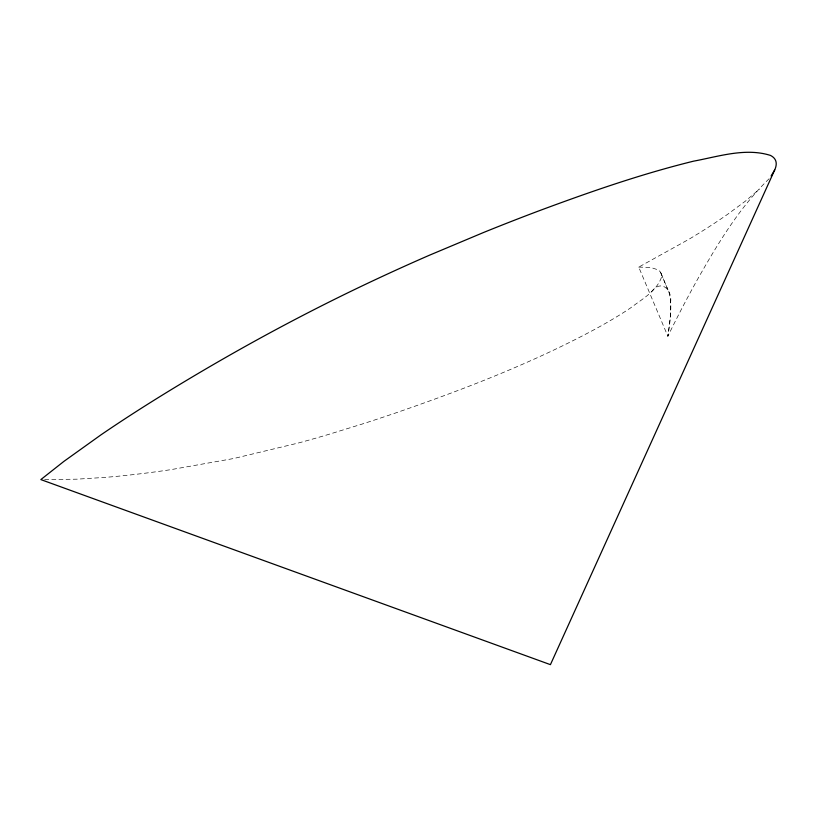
<?xml version="1.0" encoding="UTF-8"?>
<svg xmlns="http://www.w3.org/2000/svg" width="817" height="817" viewBox="0 0 817 817"><rect width="100%" height="100%" fill="white"/><g stroke="black" fill="none" stroke-linecap="round" stroke-linejoin="round"><path stroke-width="0.61" stroke-dasharray="4.08 3.06" d="M769.114 178.749C740.008 206.946 718.858 241.934 698.923 276.902A288.299 65.922 -66 0 0 667.857 336.267L638.731 267.108L689.17 239.136A279.996 56.444 -23.3 0 0 727.937 214.074L745.349 201.176L759.442 189.115M44.639 479.64L76.9 479.171L104.852 477.404A1503.566 346.98 -28.7 0 0 170.947 469.642L233.815 458.49L298.613 442.947A419.468 79.116 -23 0 0 328.873 434.338L361.911 424.125A467.13 90.166 -23.1 0 0 397.031 412.483C464.015 389.26 530.499 363.708 593.122 330.242A168.608 27.451 -22.8 0 0 630.612 307.897C641.662 299.369 655.867 291.771 661.178 278.076A225.778 37.204 -22.4 0 0 657.899 269.784L650.567 267.414L638.731 267.108M651.558 291.618C661.361 278.975 672.156 289.606 670.665 302.239M660.514 272.275L669.113 292.629L670.502 300.002L670.461 315.617L667.857 336.257A221.775 39.798 -67.2 0 0 670.675 302.219M661.259 273.991L667.989 289.912"/><path stroke-width="1.23" d="M774.71 169.926L550.423 664.65L40.85 479.589L63.92 461.37L101.094 434.767A747.494 113.297 -23.5 0 1 181.599 383.357C245.488 344.856 311.287 309.5 378.904 278.005A400.718 72.417 -22.8 0 1 429.344 255.261L484.062 232.283A427.761 76.083 -22.8 0 1 540.925 210.102C591.059 191.505 641.702 173.909 693.674 161.143C718.552 156.547 745.278 147.54 770.339 155.373A207.334 40.615 -23.7 0 1 774.72 169.926L771.105 175.982"/></g></svg>
